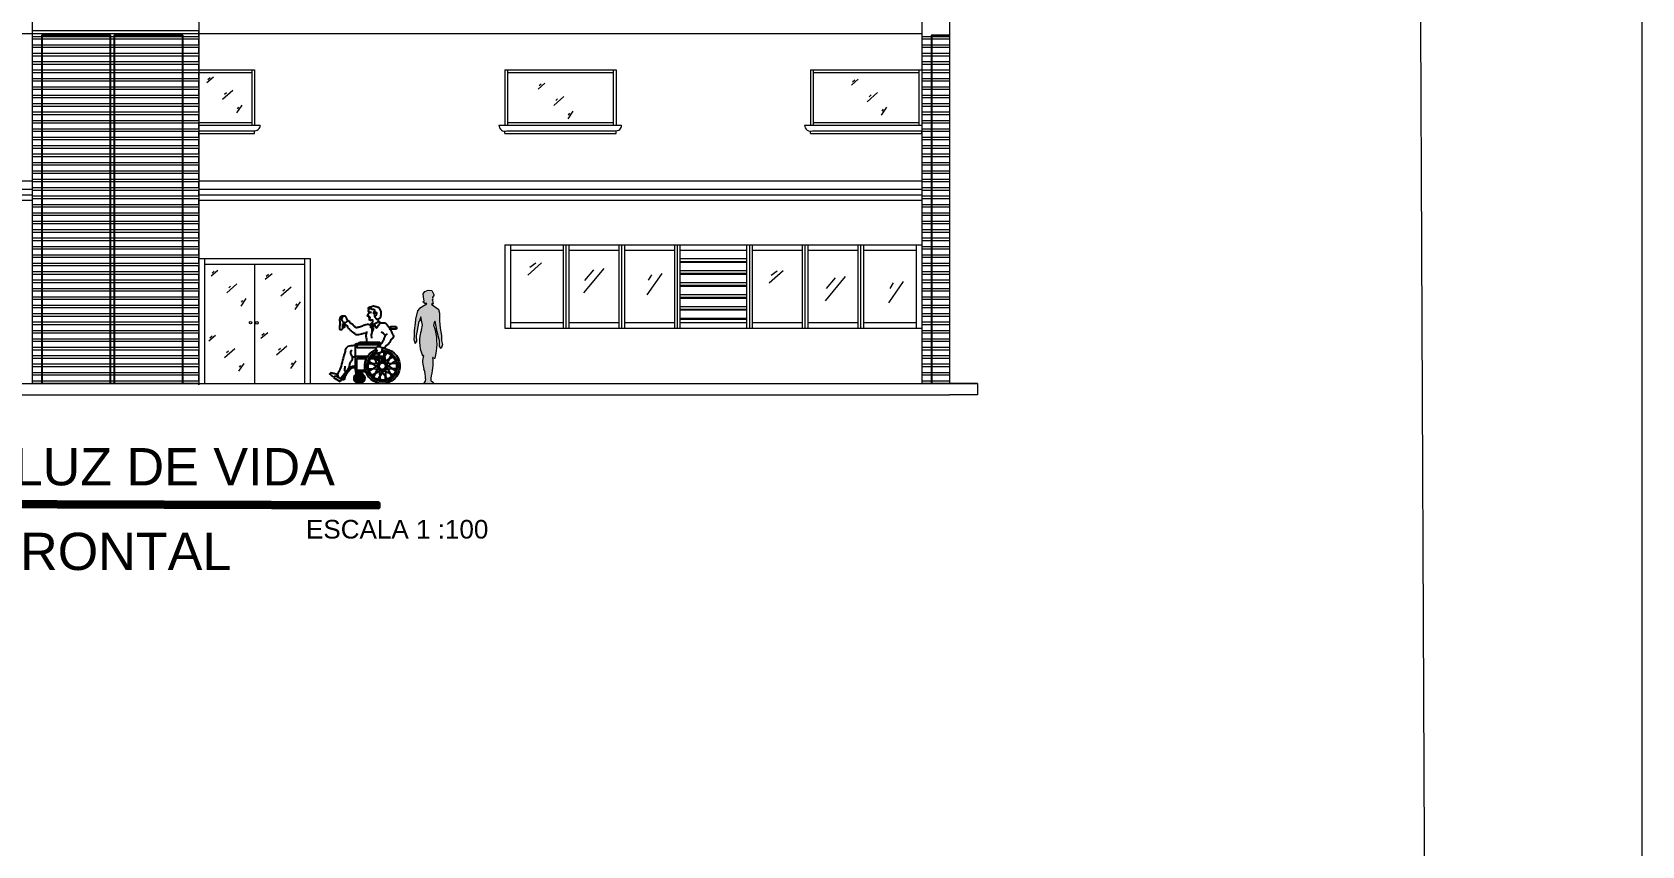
# Model space of a CAD drawing. Header units: millimetres. Extents: x -10 to 320, y -26 to 94.
# Drawn here: x 15.44 to 44.39, y 15.65 to 30.29 of the extents above; entities that cross this region are included whole.
import ezdxf

# ---------------------------------------------------------------- set-up
doc = ezdxf.new("R2010")
doc.units = ezdxf.units.MM
doc.header["$LTSCALE"] = 0.05
for name, color, linetype in [('0 corte', 7, 'Continuous'), ('PDF_Text', 7, 'Continuous'), ('PDF_TEXTO', 7, 'Continuous')]:
    doc.layers.add(name, color=color, linetype=linetype)
doc.layers.add('COND CORTES', color=7, linetype='Continuous', lineweight=5)
doc.layers.add('COND. MONOS', color=7, linetype='Continuous', lineweight=0)
doc.styles.add('PDF ArialMT', font='arial.ttf')

# ---------------------------------------------------------------- blocks, each defined once
blk = doc.blocks.new('ADWADSD')
for p, q in [((2791.089, 717.633), (2791.056, 717.622)), ((2791.064, 717.624), (2791.088, 717.615)), ((2791.072, 717.53), (2791.068, 717.532)), ((2791.081, 717.53), (2791.072, 717.53)), ((2791.09, 717.531), (2791.081, 717.53)), ((2791.091, 717.52), (2791.087, 717.519)), ((2791.097, 717.53), (2791.09, 717.531)), ((2791.095, 717.521), (2791.091, 717.52)), ((2790.891, 716.713), (2790.671, 716.826)), ((2790.808, 716.633), (2790.704, 716.858)), ((2790.914, 716.691), (2790.78, 716.9)), ((2790.802, 716.664), (2790.825, 716.911)), ((2790.813, 716.694), (2790.947, 716.883)), ((2790.839, 716.987), (2790.839, 716.973)), ((2790.839, 716.912), (2790.839, 716.719)), ((2791.047, 716.835), (2790.84, 716.835)), ((2790.863, 716.835), (2790.863, 716.823)), ((2790.882, 717.065), (2790.899, 717.065)), ((2790.898, 717.041), (2791.3, 717.041)), ((2790.899, 717.078), (2790.911, 717.09)), ((2790.899, 717.053), (2790.899, 717.078)), ((2791.288, 717.053), (2790.899, 717.053)), ((2791.276, 717.09), (2790.911, 717.09)), ((2790.923, 716.662), (2790.912, 716.899)), ((2790.917, 716.631), (2791.03, 716.851)), ((2790.973, 716.986), (2791.324, 716.986)), ((2791.348, 716.835), (2791.125, 716.835)), ((2791.288, 717.078), (2791.276, 717.09)), ((2791.288, 717.053), (2791.288, 717.078)), ((2791.324, 717.065), (2791.288, 717.065)), ((2791.324, 716.986), (2791.324, 717.017)), ((2791.324, 716.823), (2791.324, 716.835)), ((2791.348, 716.653), (2791.348, 717.041)), ((2790.857, 716.598), (2790.611, 716.621)), ((2790.86, 716.719), (2790.613, 716.708)), ((2790.83, 716.71), (2790.622, 716.576)), ((2790.828, 716.609), (2790.626, 716.752)), ((2790.888, 716.604), (2790.663, 716.5)), ((2790.809, 716.687), (2790.695, 716.467)), ((2790.912, 716.624), (2790.769, 716.421)), ((2790.802, 716.656), (2790.814, 716.409)), ((2790.812, 716.626), (2790.945, 716.417)), ((2790.835, 716.605), (2791.055, 716.491)), ((2790.837, 716.714), (2791.062, 716.817)), ((2791.058, 716.823), (2790.863, 716.823)), ((2790.863, 716.798), (2790.863, 716.719)), ((2791.076, 716.798), (2790.866, 716.798)), ((2790.866, 716.598), (2791.113, 716.61)), ((2790.868, 716.719), (2791.115, 716.696)), ((2790.896, 716.608), (2791.104, 716.741)), ((2790.898, 716.708), (2791.1, 716.565)), ((2790.923, 716.653), (2790.901, 716.407)), ((2790.918, 716.684), (2791.022, 716.459)), ((2791.324, 716.823), (2791.133, 716.823)), ((2791.324, 716.798), (2791.146, 716.798)), ((2791.347, 716.562), (2791.163, 716.562)), ((2791.324, 716.586), (2791.17, 716.586)), ((2791.324, 716.653), (2791.324, 716.798)), ((2791.324, 716.653), (2791.375, 716.653)), ((2791.324, 716.586), (2791.324, 716.653)), ((2791.324, 716.61), (2791.348, 716.61)), ((2791.324, 716.598), (2791.348, 716.598)), ((2791.324, 716.586), (2791.324, 716.598)), ((2791.348, 716.628), (2791.375, 716.628)), ((2791.348, 716.588), (2791.348, 716.628)), ((2791.45, 716.593), (2791.623, 716.383)), ((2791.469, 716.608), (2791.615, 716.43)), ((2791.268, 716.451), (2791.215, 716.435)), ((2791.272, 716.428), (2791.215, 716.444)), ((2791.27, 716.454), (2791.221, 716.466)), ((2791.279, 716.428), (2791.221, 716.413)), ((2791.267, 716.432), (2791.225, 716.474)), ((2791.267, 716.449), (2791.226, 716.406)), ((2791.274, 716.459), (2791.241, 716.49)), ((2791.284, 716.432), (2791.242, 716.39)), ((2791.264, 716.437), (2791.248, 716.494)), ((2791.264, 716.443), (2791.25, 716.385)), ((2791.264, 716.443), (2791.279, 716.501)), ((2791.264, 716.437), (2791.28, 716.38)), ((2791.267, 716.449), (2791.293, 716.488)), ((2791.267, 716.431), (2791.31, 716.39)), ((2791.28, 716.469), (2791.271, 716.501)), ((2791.287, 716.436), (2791.272, 716.38)), ((2791.273, 716.428), (2791.33, 716.414)), ((2791.279, 716.429), (2791.336, 716.445)), ((2791.284, 716.432), (2791.317, 716.482)), ((2791.284, 716.432), (2791.326, 716.475)), ((2791.289, 716.438), (2791.303, 716.386)), ((2791.291, 716.442), (2791.326, 716.407)), ((2791.295, 716.448), (2791.336, 716.436)), ((2791.303, 716.46), (2791.33, 716.467)), ((2791.615, 716.43), (2791.698, 716.478)), ((2791.742, 716.453), (2791.623, 716.383)), ((2791.698, 716.478), (2791.724, 716.473)), ((2791.724, 716.473), (2791.742, 716.453))]:
    blk.add_line(p, q)
at = {"color": 5}
for points in [[(2791.597, 717.549), (2791.58, 717.546), (2791.583, 717.533), (2791.577, 717.525), (2791.586, 717.52)], [(2791.025, 717.344), (2791.027, 717.316), (2791.046, 717.285)], [(2791.046, 717.285), (2791.064, 717.223), (2791.058, 717.163)], [(2791.693, 716.521), (2791.675, 716.511)]]:
    blk.add_lwpolyline(points, dxfattribs=at)
for points in [[(2791.598, 717.528), (2791.602, 717.535), (2791.605, 717.543)], [(2790.614, 717.36), (2790.61, 717.36), (2790.61, 717.33), (2790.614, 717.33)], [(2790.742, 717.353), (2790.742, 717.36), (2790.714, 717.36)], [(2790.714, 717.33), (2790.728, 717.33)], [(2791.147, 717.146), (2791.145, 717.094)]]:
    blk.add_lwpolyline(points)
blk.add_lwpolyline([(2790.614, 717.363), (2790.714, 717.363), (2790.714, 717.327), (2790.614, 717.327)], close=True, dxfattribs=at)
blk.add_circle((2790.863, 716.659), 0.0607)
for centre, radius, start, end in [((2790.863, 716.659), 0.316, 91.1029, 64.8181), ((2790.863, 716.659), 0.279, 89.3233, 67.956), ((2790.863, 716.659), 0.255, 86.822, 65.9373), ((2791.324, 717.041), 0.0243, 0, 90), ((2791.276, 716.44), 0.0971, 67.2304, 52.2532), ((2791.276, 716.44), 0.0728, 67.2849, 47.927), ((2791.276, 716.44), 0.0607, 68.4096, 45.5994), ((2791.276, 716.44), 0.0121, 134.9615, 338.7822)]:
    blk.add_arc(centre, radius, start, end)
at = {"extrusion": (0, 0, -1)}
for centre, radius, start, end in [((-2791.3, 717.017), 0.0243, 90, 180), ((-2791.13, 716.594), 0.194, 189.6349, 213.1268), ((-2791.154, 716.588), 0.194, 180, 213.1315), ((-2791.13, 716.594), 0.194, 180, 182.4287), ((-2791.375, 716.531), 0.121, 90, 140.6288), ((-2791.375, 716.531), 0.0971, 90, 140.6288)]:
    blk.add_arc(centre, radius, start, end, dxfattribs=at)
for points, knots in [([(2791.107, 717.673), (2791.108, 717.673), (2791.11, 717.682), (2791.112, 717.705), (2791.101, 717.717), (2791.074, 717.727), (2791.043, 717.741), (2791.001, 717.74), (2790.987, 717.733), (2790.956, 717.727), (2790.928, 717.717), (2790.917, 717.703), (2790.91, 717.676), (2790.893, 717.653), (2790.89, 717.632), (2790.886, 717.595), (2790.893, 717.558), (2790.9, 717.538), (2790.9, 717.525), (2790.931, 717.505), (2790.945, 717.498), (2790.942, 717.478), (2790.931, 717.447), (2790.966, 717.437), (2790.983, 717.421), (2791.007, 717.414), (2791.021, 717.397), (2791.025, 717.377), (2791.025, 717.353)], [0.535493, 0.535493, 0.535493, 0.535493, 0.537037, 0.5555556, 0.5740741, 0.5925926, 0.6111111, 0.6296296, 0.6481481, 0.6666667, 0.6851852, 0.7037037, 0.7222222, 0.7407407, 0.7592593, 0.7777778, 0.7962963, 0.8148148, 0.8333333, 0.8518519, 0.8703704, 0.8888889, 0.9074074, 0.9259259, 0.9444444, 0.962963, 0.9814815, 1, 1, 1, 1]), ([(2791.096, 717.693), (2791.056, 717.702), (2791.061, 717.682), (2791.033, 717.685), (2791.015, 717.681), (2791.004, 717.674), (2791, 717.647), (2791.011, 717.639), (2791.028, 717.595), (2791.013, 717.608), (2791.002, 717.602), (2791, 717.631), (2790.962, 717.625), (2790.973, 717.594), (2790.98, 717.564), (2790.994, 717.556), (2791.008, 717.577), (2791.001, 717.535), (2790.983, 717.525), (2790.98, 717.515), (2790.971, 717.506), (2790.966, 717.502), (2790.941, 717.5)], [0.0010582, 0.0010582, 0.0010582, 0.0010582, 0.0344828, 0.0689655, 0.1034483, 0.137931, 0.1724138, 0.2068966, 0.2413793, 0.2758621, 0.3103448, 0.3448276, 0.3793103, 0.4137931, 0.4482759, 0.4827586, 0.5172414, 0.5517241, 0.5862069, 0.6206897, 0.6551724, 0.678096, 0.678096, 0.678096, 0.678096]), ([(2791.047, 717.293), (2791.047, 717.323), (2791.04, 717.354), (2791.026, 717.364), (2791.026, 717.377), (2791.036, 717.394), (2791.043, 717.414), (2791.043, 717.434), (2791.033, 717.454), (2791.033, 717.485), (2791.036, 717.488), (2791.066, 717.482), (2791.089, 717.48), (2791.099, 717.493), (2791.095, 717.508), (2791.095, 717.518), (2791.102, 717.534), (2791.095, 717.558), (2791.105, 717.553), (2791.123, 717.559), (2791.133, 717.557), (2791.119, 717.589), (2791.106, 717.609), (2791.103, 717.619), (2791.099, 717.631), (2791.114, 717.64), (2791.106, 717.666), (2791.103, 717.681), (2791.098, 717.69), (2791.096, 717.693)], [0, 0, 0, 0, 0.0185185, 0.037037, 0.0555556, 0.0740741, 0.0925926, 0.1111111, 0.1296296, 0.1481481, 0.1666667, 0.1851852, 0.2037037, 0.2222222, 0.2407407, 0.2592593, 0.2777778, 0.2962963, 0.3148148, 0.3333333, 0.3518519, 0.3703704, 0.3888889, 0.4074074, 0.4259259, 0.4444444, 0.462963, 0.4814815, 0.492921, 0.492921, 0.492921, 0.492921]), ([(2791.442, 717.429), (2791.441, 717.429), (2791.434, 717.432), (2791.414, 717.428), (2791.4, 717.411), (2791.383, 717.391), (2791.362, 717.374), (2791.338, 717.35), (2791.307, 717.357), (2791.289, 717.364), (2791.261, 717.367), (2791.21, 717.387), (2791.179, 717.397), (2791.139, 717.419), (2791.085, 717.404), (2791.067, 717.404)], [0.49174, 0.49174, 0.49174, 0.49174, 0.4979789, 0.539814, 0.5816491, 0.6234842, 0.6653192, 0.7071543, 0.7489894, 0.7908245, 0.8326596, 0.8744947, 0.9163298, 0.9581649, 1, 1, 1, 1]), ([(2791.486, 717.474), (2791.498, 717.506), (2791.508, 717.53), (2791.514, 717.548), (2791.536, 717.557), (2791.573, 717.56), (2791.594, 717.553), (2791.606, 717.546), (2791.618, 717.544)], [0, 0, 0, 0, 0.0666667, 0.1333333, 0.2, 0.2666667, 0.3333333, 0.3645447, 0.3645447, 0.3645447, 0.3645447]), ([(2791.607, 717.544), (2791.612, 717.544), (2791.623, 717.543), (2791.626, 717.526), (2791.62, 717.508), (2791.595, 717.496), (2791.585, 717.478), (2791.582, 717.46), (2791.567, 717.451), (2791.545, 717.444), (2791.532, 717.439), (2791.529, 717.438)], [0.4129055, 0.4129055, 0.4129055, 0.4129055, 0.4666667, 0.5333333, 0.6, 0.6666667, 0.7333333, 0.8, 0.8666667, 0.9333333, 0.956307, 0.956307, 0.956307, 0.956307]), ([(2791.598, 717.528), (2791.597, 717.527), (2791.592, 717.525), (2791.586, 717.521), (2791.581, 717.516), (2791.577, 717.513)], [0.2411968, 0.2411968, 0.2411968, 0.2411968, 0.3333333, 0.6666667, 1, 1, 1, 1]), ([(2791.147, 717.28), (2791.151, 717.249), (2791.161, 717.219), (2791.161, 717.199), (2791.152, 717.163), (2791.147, 717.146)], [0, 0, 0, 0, 0.25, 0.5, 0.7497694, 0.7497694, 0.7497694, 0.7497694]), ([(2791.151, 717.252), (2791.217, 717.242), (2791.317, 717.209), (2791.352, 717.235), (2791.401, 717.272), (2791.43, 717.299), (2791.442, 717.307), (2791.469, 717.333), (2791.48, 717.344), (2791.486, 717.362), (2791.487, 717.372), (2791.485, 717.376)], [0, 0, 0, 0, 0.0377928, 0.0796279, 0.121463, 0.1632981, 0.2051332, 0.2469683, 0.2888034, 0.3306385, 0.3608467, 0.3608467, 0.3608467, 0.3608467]), ([(2790.879, 717.07), (2790.901, 717.04), (2790.908, 717.02), (2790.905, 717.01), (2790.87, 716.993), (2790.846, 716.986), (2790.828, 716.986), (2790.804, 717.006), (2790.794, 717.021), (2790.795, 717.028), (2790.795, 717.029)], [0, 0, 0, 0, 0.1, 0.2, 0.3, 0.4, 0.5, 0.6, 0.7, 0.7160392, 0.7160392, 0.7160392, 0.7160392]), ([(2791.348, 717.031), (2791.351, 717.03), (2791.388, 717.027), (2791.429, 717.02), (2791.489, 717.01), (2791.504, 716.99), (2791.53, 716.963), (2791.533, 716.94), (2791.535, 716.907), (2791.551, 716.865), (2791.587, 716.729), (2791.623, 716.586), (2791.672, 716.516), (2791.667, 716.506), (2791.665, 716.478), (2791.639, 716.446)], [0, 0, 0, 0, 0.005243, 0.088139, 0.171035, 0.253932, 0.336828, 0.419725, 0.502621, 0.585518, 0.668414, 0.751311, 0.834207, 0.917104, 1, 1, 1, 1])]:
    blk.add_open_spline(points, degree=3, knots=knots)
for points in [[(2790.795, 717.029), (2790.773, 717.041), (2790.749, 717.061), (2790.728, 717.091), (2790.707, 717.122), (2790.697, 717.142), (2790.676, 717.162), (2790.664, 717.172), (2790.656, 717.191), (2790.66, 717.212), (2790.673, 717.233), (2790.686, 717.256), (2790.7, 717.293), (2790.714, 717.31), (2790.718, 717.313), (2790.742, 717.354), (2790.78, 717.411), (2790.808, 717.424), (2790.835, 717.434), (2790.884, 717.431), (2790.877, 717.434), (2790.919, 717.428)], [(2790.931, 717.466), (2790.915, 717.458), (2790.905, 717.444), (2790.905, 717.441), (2790.905, 717.431), (2790.919, 717.414), (2790.932, 717.391), (2790.953, 717.37), (2790.96, 717.35), (2790.967, 717.337), (2790.977, 717.35), (2790.977, 717.367), (2790.988, 717.387), (2791.002, 717.404), (2791.005, 717.411)], [(2791.043, 717.441), (2791.061, 717.428), (2791.074, 717.407), (2791.074, 717.391), (2791.08, 717.336), (2791.064, 717.384), (2791.054, 717.391), (2791.04, 717.401)], [(2791.084, 717.631), (2791.086, 717.627), (2791.086, 717.625), (2791.085, 717.62), (2791.082, 717.618)], [(2791.485, 717.376), (2791.514, 717.391), (2791.535, 717.401), (2791.535, 717.418), (2791.535, 717.434), (2791.521, 717.444), (2791.511, 717.455), (2791.497, 717.468), (2791.476, 717.481), (2791.459, 717.471), (2791.449, 717.451), (2791.437, 717.43)], [(2791.572, 717.356), (2791.55, 717.357), (2791.534, 717.36), (2791.538, 717.387), (2791.544, 717.417), (2791.547, 717.438)], [(2791.625, 717.517), (2791.637, 717.487), (2791.628, 717.463), (2791.628, 717.411), (2791.631, 717.375), (2791.637, 717.342), (2791.631, 717.314), (2791.616, 717.314), (2791.581, 717.323), (2791.569, 717.342), (2791.575, 717.381), (2791.575, 717.414), (2791.575, 717.423)], [(2790.869, 717.073), (2790.856, 717.098), (2790.842, 717.122), (2790.832, 717.142), (2790.822, 717.169), (2790.815, 717.189), (2790.808, 717.212), (2790.78, 717.236), (2790.77, 717.243)], [(2790.807, 717.214), (2790.828, 717.234), (2790.838, 717.241), (2790.842, 717.251), (2790.845, 717.247), (2790.866, 717.261), (2790.883, 717.268)], [(2790.903, 717.013), (2790.913, 717.007), (2790.926, 717.004), (2790.937, 717.004), (2790.954, 717.004), (2790.965, 716.999), (2790.973, 716.986), (2790.979, 716.974), (2790.986, 716.959), (2790.995, 716.949), (2790.998, 716.945), (2790.996, 716.939), (2790.987, 716.939), (2790.973, 716.939), (2790.965, 716.942), (2790.957, 716.947), (2790.963, 716.939), (2790.967, 716.925), (2790.968, 716.913), (2790.968, 716.897), (2790.966, 716.89), (2790.965, 716.885), (2790.959, 716.882), (2790.943, 716.883), (2790.937, 716.889), (2790.932, 716.896), (2790.931, 716.901), (2790.923, 716.899), (2790.911, 716.899), (2790.905, 716.904), (2790.905, 716.907), (2790.899, 716.902), (2790.891, 716.905), (2790.889, 716.908), (2790.879, 716.91), (2790.876, 716.915), (2790.872, 716.922), (2790.869, 716.927), (2790.865, 716.942), (2790.862, 716.962), (2790.857, 716.975), (2790.85, 716.984), (2790.847, 716.987)], [(2791.401, 716.827), (2791.388, 716.817), (2791.37, 716.825), (2791.367, 716.835), (2791.349, 716.825)], [(2791.5, 716.577), (2791.477, 716.604), (2791.457, 716.643), (2791.45, 716.684), (2791.442, 716.712), (2791.429, 716.732), (2791.411, 716.759), (2791.401, 716.772), (2791.398, 716.802), (2791.398, 716.83), (2791.419, 716.86), (2791.432, 716.882), (2791.434, 716.917), (2791.421, 716.933), (2791.414, 716.953)], [(2791.519, 716.548), (2791.54, 716.576), (2791.535, 716.596), (2791.535, 716.629), (2791.527, 716.634), (2791.533, 716.651), (2791.533, 716.656)], [(2791.74, 716.466), (2791.806, 716.508), (2791.806, 716.521), (2791.799, 716.533), (2791.786, 716.543), (2791.767, 716.538), (2791.744, 716.528), (2791.705, 716.523), (2791.693, 716.521)], [(2791.543, 716.478), (2791.525, 716.491), (2791.509, 716.496), (2791.504, 716.506), (2791.507, 716.523)], [(2791.59, 716.415), (2791.569, 716.415), (2791.543, 716.423), (2791.533, 716.436), (2791.533, 716.458), (2791.527, 716.498)]]:
    blk.add_open_spline(points, degree=3)
blk = doc.blocks.new('A$C385563EA')
at = {"layer": 'COND. MONOS', "true_color": 0x000000}
blk.add_hatch(color=18, dxfattribs=at).paths.add_polyline_path([(0.103, 1.123), (0.108, 1.125), (0.145, 0.931), (0.187, 0.772), (0.184, 0.667), (0.215, 0.631), (0.24, 0.707), (0.224, 0.779), (0.224, 0.865), (0.199, 0.999), (0.185, 1.131), (0.194, 1.126), (0.19, 1.262), (0.173, 1.331), (0.052, 1.415), (0.048, 1.437), (0.057, 1.434), (0.07, 1.431), (0.06, 1.502), (0.072, 1.53), (0.065, 1.55), (0.065, 1.554), (0.069, 1.559), (0.074, 1.565), (0.074, 1.576), (0.084, 1.575), (0.081, 1.607), (0.045, 1.678), (-0.019, 1.682), (-0.077, 1.657), (-0.106, 1.615), (-0.104, 1.56), (-0.088, 1.487), (-0.113, 1.471), (-0.083, 1.457), (-0.086, 1.444), (-0.041, 1.445), (-0.047, 1.428), (-0.053, 1.424), (-0.066, 1.418), (-0.174, 1.352), (-0.209, 1.311), (-0.249, 1.162), (-0.255, 1.083), (-0.272, 0.954), (-0.268, 0.868), (-0.279, 0.796), (-0.251, 0.721), (-0.222, 0.759), (-0.23, 0.863), (-0.197, 1.024), (-0.183, 1.127), (-0.169, 1.127, -0.119707), (-0.15, 1.202), (-0.121, 1.053), (-0.139, 0.971, 0.182747), (-0.125, 0.516, 0.56228), (-0.122, 0.507, -0.015213), (-0.104, 0.509, 0.150829), (-0.095, 0.261, -0.091534), (-0.066, 0.088), (-0.075, 0.043), (-0.096, 0.011), (-0.029, 0.001), (-0.025, 0.001), (0.025, -0.001), (0.063, 0.002), (0.078, 0.023), (0.038, 0.054), (0.033, 0.097, 0.088275), (0.067, 0.47, -0.005956), (0.073, 0.466, 0.296211), (0.107, 0.457, 0.122338), (0.112, 0.96), (0.082, 1.046)])
for p, q in [((-0.113, 1.471), (-0.088, 1.487)), ((-0.083, 1.457), (-0.113, 1.471)), ((-0.106, 1.615), (-0.077, 1.657)), ((-0.104, 1.56), (-0.106, 1.615)), ((-0.088, 1.487), (-0.104, 1.56)), ((-0.086, 1.444), (-0.083, 1.457)), ((-0.077, 1.657), (-0.019, 1.682)), ((-0.019, 1.682), (0.045, 1.678)), ((0.045, 1.678), (0.081, 1.607)), ((0.06, 1.502), (0.07, 1.431)), ((0.084, 1.575), (0.074, 1.576)), ((0.081, 1.607), (0.084, 1.575)), ((-0.249, 1.162), (-0.255, 1.083)), ((-0.209, 1.311), (-0.249, 1.162)), ((-0.174, 1.352), (-0.209, 1.311)), ((-0.066, 1.418), (-0.174, 1.352)), ((-0.121, 1.053), (-0.15, 1.202)), ((-0.041, 1.445), (-0.086, 1.444)), ((-0.066, 1.418), (-0.053, 1.424)), ((-0.053, 1.424), (-0.047, 1.428)), ((-0.047, 1.428), (-0.041, 1.445)), ((0.052, 1.415), (0.048, 1.437)), ((0.057, 1.434), (0.048, 1.437)), ((0.173, 1.331), (0.052, 1.415)), ((0.07, 1.431), (0.057, 1.434)), ((0.19, 1.262), (0.173, 1.331)), ((0.194, 1.126), (0.19, 1.262)), ((-0.254, 1.089), (-0.272, 0.954)), ((-0.272, 0.954), (-0.268, 0.868)), ((-0.23, 0.863), (-0.197, 1.024)), ((-0.197, 1.024), (-0.183, 1.127)), ((-0.169, 1.127), (-0.183, 1.127)), ((-0.139, 0.971), (-0.121, 1.053)), ((0.082, 1.046), (0.103, 1.123)), ((0.112, 0.96), (0.082, 1.046)), ((0.103, 1.123), (0.108, 1.125)), ((0.145, 0.931), (0.108, 1.125)), ((0.187, 0.772), (0.145, 0.931)), ((0.185, 1.131), (0.194, 1.126)), ((0.185, 1.131), (0.199, 0.999)), ((0.199, 0.999), (0.224, 0.865)), ((-0.268, 0.868), (-0.279, 0.796)), ((-0.279, 0.796), (-0.251, 0.721)), ((-0.251, 0.721), (-0.222, 0.759)), ((-0.222, 0.759), (-0.23, 0.863)), ((0.184, 0.667), (0.187, 0.772)), ((0.215, 0.631), (0.184, 0.667)), ((0.24, 0.707), (0.215, 0.631)), ((0.224, 0.865), (0.224, 0.779)), ((0.224, 0.779), (0.24, 0.707)), ((-0.075, 0.043), (-0.096, 0.011)), ((-0.096, 0.011), (-0.029, 0.001)), ((-0.066, 0.088), (-0.075, 0.043)), ((-0.029, 0.001), (-0.025, 0.001)), ((0.025, -0.001), (-0.025, 0.001)), ((0.063, 0.002), (0.025, -0.001)), ((0.038, 0.054), (0.033, 0.097)), ((0.038, 0.054), (0.078, 0.023)), ((0.078, 0.023), (0.063, 0.002))]:
    blk.add_line(p, q)
blk.add_lwpolyline([(0.06, 1.502), (0.072, 1.53), (0.065, 1.55), (0.065, 1.554), (0.069, 1.559), (0.074, 1.565), (0.074, 1.575)])
for centre, radius, start, end in [((-0.005, 1.125), 0.164, 151.9687, 179.2735), ((0.469, 0.763), 0.643, 161.1257, 202.551), ((-0.902, 0.719), 1.043, 345.4872, 13.3864), ((-0.121, 0.512), 0.00527, 136.5786, 253.9713), ((-0.085, 0.203), 0.307, 93.5975, 97.0838), ((0.303, 0.4), 0.421, 164.9997, 199.3086), ((-0.998, 0.378), 1.068, 344.7471, 4.9259), ((-0.085, 0.203), 0.307, 59.0386, 60.4037), ((0.097, 0.488), 0.0324, 223.275, 289.2745), ((-0.549, 0.098), 0.483, 358.7627, 19.6826)]:
    blk.add_arc(centre, radius, start, end)

msp = doc.modelspace()

# ---------------------------------------------------------------- linework, layer by layer
at = {"lineweight": 13, "ltscale": 0.13}
for p, q in [((18.436, 40.417), (18.436, 23.967)), ((18.436, 40.396), (18.436, 23.946)), ((31.936, 40.417), (31.936, 23.967)), ((15.436, 39.617), (15.436, 23.967)), ((15.436, 39.596), (15.436, 29.568)), ((31.436, 39.617), (31.436, 23.967)), ((31.436, 39.596), (31.436, 29.568)), ((6.517, 30.267), (18.436, 30.267)), ((18.436, 30.267), (31.436, 30.267)), ((15.436, 29.568), (15.436, 23.967)), ((18.436, 29.617), (19.436, 29.617)), ((18.436, 29.567), (19.386, 29.567)), ((19.386, 29.617), (19.386, 28.617)), ((19.436, 29.617), (19.436, 28.617)), ((23.937, 29.617), (25.937, 29.617)), ((23.937, 29.617), (23.937, 28.617)), ((23.987, 29.617), (23.987, 28.617)), ((23.987, 29.567), (25.887, 29.567)), ((25.887, 29.617), (25.887, 28.617)), ((25.937, 29.617), (25.937, 28.617)), ((29.436, 29.617), (31.436, 29.617)), ((29.436, 29.617), (29.436, 28.617)), ((29.486, 29.617), (29.486, 28.617)), ((29.486, 29.567), (31.386, 29.567)), ((31.386, 29.617), (31.386, 28.617)), ((31.436, 29.617), (31.436, 28.617)), ((31.436, 29.568), (31.436, 23.967)), ((18.7, 29.484), (18.578, 29.379)), ((18.636, 29.469), (18.596, 29.434)), ((19.044, 29.244), (18.86, 29.081)), ((24.657, 29.374), (24.535, 29.269)), ((24.593, 29.359), (24.554, 29.324)), ((30.295, 29.444), (30.173, 29.339)), ((30.231, 29.428), (30.191, 29.394)), ((18.929, 29.202), (18.897, 29.17)), ((19.206, 28.981), (19.112, 28.84)), ((25.001, 29.134), (24.818, 28.971)), ((24.886, 29.092), (24.854, 29.06)), ((30.639, 29.204), (30.455, 29.04)), ((30.524, 29.162), (30.492, 29.13)), ((18.436, 28.667), (19.386, 28.667)), ((19.146, 28.944), (19.121, 28.911)), ((23.987, 28.667), (25.887, 28.667)), ((25.163, 28.871), (25.069, 28.73)), ((25.103, 28.834), (25.079, 28.801)), ((29.486, 28.667), (31.386, 28.667)), ((30.801, 28.94), (30.707, 28.799)), ((30.741, 28.904), (30.716, 28.871)), ((18.436, 28.617), (19.537, 28.617)), ((18.436, 28.517), (19.436, 28.517)), ((18.436, 28.467), (19.436, 28.467)), ((19.436, 28.467), (19.436, 28.517)), ((23.831, 28.617), (26.037, 28.617)), ((23.937, 28.467), (23.937, 28.511)), ((23.937, 28.467), (25.937, 28.467)), ((23.972, 28.517), (25.937, 28.517)), ((25.937, 28.467), (25.937, 28.517)), ((29.33, 28.617), (31.436, 28.617)), ((29.436, 28.467), (29.436, 28.511)), ((29.436, 28.467), (31.436, 28.467)), ((29.471, 28.517), (31.436, 28.517)), ((31.436, 28.467), (31.436, 28.517)), ((12.436, 27.617), (15.436, 27.617)), ((18.436, 27.617), (31.436, 27.617)), ((12.436, 27.467), (15.436, 27.467)), ((12.436, 27.367), (15.436, 27.367)), ((12.436, 27.267), (15.436, 27.267)), ((18.436, 27.467), (31.436, 27.467)), ((18.436, 27.367), (31.436, 27.367)), ((18.436, 27.267), (31.436, 27.267)), ((23.937, 26.467), (31.436, 26.467)), ((23.937, 26.467), (23.937, 24.967)), ((24.037, 26.467), (24.037, 24.967)), ((24.037, 26.367), (24.987, 26.367)), ((24.987, 26.467), (24.987, 24.967)), ((25.037, 26.467), (25.037, 24.967)), ((25.087, 26.467), (25.087, 24.967)), ((25.087, 26.367), (25.987, 26.367)), ((25.987, 26.467), (25.987, 24.967)), ((26.037, 26.467), (26.037, 24.967)), ((26.087, 26.467), (26.087, 24.967)), ((26.087, 26.367), (26.987, 26.367)), ((26.987, 26.467), (26.987, 24.967)), ((27.037, 26.467), (27.037, 24.967)), ((27.087, 26.467), (27.087, 24.967)), ((27.087, 26.367), (28.286, 26.367)), ((28.286, 26.467), (28.286, 24.967)), ((28.336, 26.467), (28.336, 24.967)), ((28.386, 26.467), (28.386, 24.967)), ((28.386, 26.367), (29.286, 26.367)), ((29.286, 26.467), (29.286, 24.967)), ((29.336, 26.467), (29.336, 24.967)), ((29.386, 26.467), (29.386, 24.967)), ((29.386, 26.367), (30.286, 26.367)), ((30.286, 26.467), (30.286, 24.967)), ((30.336, 26.467), (30.336, 24.967)), ((30.386, 26.467), (30.386, 24.967)), ((30.386, 26.367), (31.336, 26.367)), ((31.336, 26.467), (31.336, 24.967)), ((18.436, 26.217), (20.436, 26.217)), ((18.536, 26.217), (18.536, 23.967)), ((18.536, 26.117), (20.336, 26.117)), ((19.436, 26.117), (19.436, 23.967)), ((20.336, 26.217), (20.336, 23.967)), ((20.436, 26.217), (20.436, 23.967)), ((24.598, 26.141), (24.349, 25.921)), ((24.493, 26.137), (24.386, 26.055)), ((27.087, 26.217), (28.286, 26.217)), ((27.087, 26.167), (28.286, 26.167)), ((27.087, 26.152), (28.286, 26.152)), ((18.774, 26.003), (18.653, 25.898)), ((18.711, 25.988), (18.671, 25.953)), ((19.75, 25.943), (19.628, 25.838)), ((19.686, 25.928), (19.646, 25.893)), ((25.715, 26.037), (25.352, 25.602)), ((25.534, 26.014), (25.371, 25.825)), ((26.761, 25.951), (26.494, 25.563)), ((26.576, 25.922), (26.517, 25.826)), ((27.087, 26.002), (28.286, 26.002)), ((27.087, 26.002), (28.286, 26.002)), ((27.087, 25.952), (28.286, 25.952)), ((27.087, 25.937), (28.286, 25.937)), ((27.087, 25.787), (28.286, 25.787)), ((27.087, 25.787), (28.286, 25.787)), ((28.942, 25.997), (28.693, 25.776)), ((28.837, 25.992), (28.73, 25.911)), ((30.059, 25.892), (29.696, 25.457)), ((29.878, 25.87), (29.715, 25.681)), ((31.104, 25.807), (30.838, 25.418)), ((30.919, 25.778), (30.861, 25.681)), ((19.119, 25.764), (18.935, 25.6)), ((19.003, 25.721), (18.972, 25.689)), ((19.281, 25.5), (19.187, 25.359)), ((20.094, 25.703), (19.91, 25.54)), ((19.979, 25.661), (19.947, 25.629)), ((27.087, 25.737), (28.286, 25.737)), ((27.087, 25.722), (28.286, 25.722)), ((27.087, 25.572), (28.286, 25.572)), ((27.087, 25.572), (28.286, 25.572)), ((27.087, 25.522), (28.286, 25.522)), ((27.087, 25.507), (28.286, 25.507)), ((19.22, 25.463), (19.196, 25.43)), ((20.256, 25.44), (20.162, 25.299)), ((20.196, 25.403), (20.171, 25.37)), ((27.087, 25.357), (28.286, 25.357)), ((27.087, 25.357), (28.286, 25.357)), ((27.087, 25.307), (28.286, 25.307)), ((27.087, 25.292), (28.286, 25.292)), ((23.937, 24.967), (31.436, 24.967)), ((24.037, 25.067), (24.987, 25.067)), ((25.087, 25.067), (25.987, 25.067)), ((26.087, 25.067), (26.987, 25.067)), ((27.087, 25.142), (28.286, 25.142)), ((27.087, 25.142), (28.286, 25.142)), ((27.087, 25.127), (28.286, 25.127)), ((27.087, 25.067), (28.286, 25.067)), ((28.386, 25.067), (29.286, 25.067)), ((29.386, 25.067), (30.286, 25.067)), ((30.386, 25.067), (31.336, 25.067)), ((18.736, 24.835), (18.614, 24.731)), ((18.672, 24.82), (18.633, 24.785)), ((19.672, 24.883), (19.551, 24.778)), ((19.609, 24.868), (19.569, 24.833)), ((20.017, 24.643), (19.833, 24.479)), ((19.08, 24.596), (18.896, 24.432)), ((18.965, 24.554), (18.933, 24.522)), ((19.242, 24.332), (19.148, 24.191)), ((19.901, 24.601), (19.869, 24.569)), ((20.179, 24.379), (20.085, 24.238)), ((20.118, 24.343), (20.094, 24.31)), ((19.182, 24.296), (19.157, 24.263)), ((6.937, 23.967), (31.936, 23.967)), ((6.937, 23.767), (31.936, 23.767)), ((31.936, 23.967), (32.436, 23.967)), ((32.436, 23.767), (31.936, 23.767)), ((32.436, 23.967), (32.436, 23.767))]:
    msp.add_line(p, q, dxfattribs=at)
for points in [[(-10.059, 50.083), (44.387, 50.083), (44.387, -20.306), (-10.059, -20.306)], [(-6.156, 46.506), (40.336, 46.506), (40.619, -16.488), (-5.874, -16.488)]]:
    msp.add_lwpolyline(points, close=True, dxfattribs=at)
at = {"color": 7}
for points in [[(15.616, 23.967), (15.616, 30.238), (16.839, 30.238), (16.839, 23.967)], [(16.917, 23.967), (16.917, 30.238), (18.14, 30.238), (18.14, 23.967)], [(31.616, 23.967), (31.616, 30.238), (31.936, 30.238)]]:
    msp.add_lwpolyline(points, dxfattribs=at)
at = {"lineweight": 13, "ltscale": 0.13}
for centre, radius in [((19.364, 25.063), 0.0225), ((19.479, 25.061), 0.0239)]:
    msp.add_circle(centre, radius, dxfattribs=at)
for centre, radius, start, end in [((19.436, 28.617), 0.101, 262.2487, 0), ((23.937, 28.617), 0.106, 180, 289.3553), ((25.937, 28.617), 0.101, 262.2487, 0), ((29.436, 28.617), 0.106, 180, 289.3553), ((31.436, 28.617), 0.101, 262.2487, 270)]:
    msp.add_arc(centre, radius, start, end, dxfattribs=at)
at = {"layer": 'COND CORTES', "color": 7, "lineweight": 18}
for points in [[(15.436, 30.217), (18.436, 30.217), (18.436, 30.317), (15.436, 30.317)], [(15.436, 30.217), (18.436, 30.217), (18.436, 30.317), (15.436, 30.317)], [(15.436, 30.066), (18.436, 30.066), (18.436, 30.166), (15.436, 30.166)], [(15.436, 30.066), (18.436, 30.066), (18.436, 30.166), (15.436, 30.166)], [(31.436, 30.217), (31.936, 30.217)], [(31.436, 30.217), (31.936, 30.217)], [(31.936, 30.166), (31.436, 30.166)], [(31.936, 30.166), (31.436, 30.166)], [(15.436, 29.915), (18.436, 29.915), (18.436, 30.015), (15.436, 30.015)], [(15.436, 29.915), (18.436, 29.915), (18.436, 30.015), (15.436, 30.015)], [(15.436, 29.763), (18.436, 29.763), (18.436, 29.863), (15.436, 29.863)], [(15.436, 29.763), (18.436, 29.763), (18.436, 29.863), (15.436, 29.863)], [(31.436, 30.066), (31.936, 30.066)], [(31.436, 30.066), (31.936, 30.066)], [(31.936, 30.015), (31.436, 30.015)], [(31.936, 30.015), (31.436, 30.015)], [(31.436, 29.915), (31.936, 29.915)], [(31.436, 29.915), (31.936, 29.915)], [(31.936, 29.863), (31.436, 29.863)], [(31.936, 29.863), (31.436, 29.863)], [(15.436, 29.612), (18.436, 29.612), (18.436, 29.712), (15.436, 29.712)], [(15.436, 29.612), (18.436, 29.612), (18.436, 29.712), (15.436, 29.712)], [(15.436, 29.461), (18.436, 29.461), (18.436, 29.561), (15.436, 29.561)], [(15.436, 29.461), (18.436, 29.461), (18.436, 29.561), (15.436, 29.561)], [(31.436, 29.763), (31.936, 29.763)], [(31.436, 29.763), (31.936, 29.763)], [(31.936, 29.712), (31.436, 29.712)], [(31.936, 29.712), (31.436, 29.712)], [(31.436, 29.612), (31.936, 29.612)], [(31.436, 29.612), (31.936, 29.612)], [(31.936, 29.561), (31.436, 29.561)], [(31.936, 29.561), (31.436, 29.561)], [(15.436, 29.31), (18.436, 29.31), (18.436, 29.41), (15.436, 29.41)], [(15.436, 29.31), (18.436, 29.31), (18.436, 29.41), (15.436, 29.41)], [(15.436, 29.159), (18.436, 29.159), (18.436, 29.259), (15.436, 29.259)], [(15.436, 29.159), (18.436, 29.159), (18.436, 29.259), (15.436, 29.259)], [(31.436, 29.461), (31.936, 29.461)], [(31.436, 29.461), (31.936, 29.461)], [(31.936, 29.41), (31.436, 29.41)], [(31.936, 29.41), (31.436, 29.41)], [(31.436, 29.31), (31.936, 29.31)], [(31.436, 29.31), (31.936, 29.31)], [(31.936, 29.259), (31.436, 29.259)], [(31.936, 29.259), (31.436, 29.259)], [(15.436, 29.008), (18.436, 29.008), (18.436, 29.108), (15.436, 29.108)], [(15.436, 29.008), (18.436, 29.008), (18.436, 29.108), (15.436, 29.108)], [(15.436, 28.856), (18.436, 28.856), (18.436, 28.956), (15.436, 28.956)], [(15.436, 28.856), (18.436, 28.856), (18.436, 28.956), (15.436, 28.956)], [(31.436, 29.159), (31.936, 29.159)], [(31.436, 29.159), (31.936, 29.159)], [(31.936, 29.108), (31.436, 29.108)], [(31.936, 29.108), (31.436, 29.108)], [(31.436, 29.008), (31.936, 29.008)], [(31.436, 29.008), (31.936, 29.008)], [(31.936, 28.956), (31.436, 28.956)], [(31.936, 28.956), (31.436, 28.956)], [(15.436, 28.705), (18.436, 28.705), (18.436, 28.805), (15.436, 28.805)], [(15.436, 28.705), (18.436, 28.705), (18.436, 28.805), (15.436, 28.805)], [(31.436, 28.856), (31.936, 28.856)], [(31.436, 28.856), (31.936, 28.856)], [(31.936, 28.805), (31.436, 28.805)], [(31.936, 28.805), (31.436, 28.805)], [(31.436, 28.705), (31.936, 28.705)], [(31.436, 28.705), (31.936, 28.705)], [(15.436, 28.554), (18.436, 28.554), (18.436, 28.654), (15.436, 28.654)], [(15.436, 28.554), (18.436, 28.554), (18.436, 28.654), (15.436, 28.654)], [(15.436, 28.403), (18.436, 28.403), (18.436, 28.503), (15.436, 28.503)], [(15.436, 28.403), (18.436, 28.403), (18.436, 28.503), (15.436, 28.503)], [(31.936, 28.654), (31.436, 28.654)], [(31.936, 28.654), (31.436, 28.654)], [(31.436, 28.554), (31.936, 28.554)], [(31.436, 28.554), (31.936, 28.554)], [(31.936, 28.503), (31.436, 28.503)], [(31.936, 28.503), (31.436, 28.503)], [(31.436, 28.403), (31.936, 28.403)], [(31.436, 28.403), (31.936, 28.403)], [(15.436, 28.252), (18.436, 28.252), (18.436, 28.352), (15.436, 28.352)], [(15.436, 28.252), (18.436, 28.252), (18.436, 28.352), (15.436, 28.352)], [(15.436, 28.1), (18.436, 28.1), (18.436, 28.2), (15.436, 28.2)], [(15.436, 28.1), (18.436, 28.1), (18.436, 28.2), (15.436, 28.2)], [(31.936, 28.352), (31.436, 28.352)], [(31.936, 28.352), (31.436, 28.352)], [(31.436, 28.252), (31.936, 28.252)], [(31.436, 28.252), (31.936, 28.252)], [(31.936, 28.2), (31.436, 28.2)], [(31.936, 28.2), (31.436, 28.2)], [(31.436, 28.1), (31.936, 28.1)], [(31.436, 28.1), (31.936, 28.1)], [(15.436, 27.949), (18.436, 27.949), (18.436, 28.049), (15.436, 28.049)], [(15.436, 27.949), (18.436, 27.949), (18.436, 28.049), (15.436, 28.049)], [(15.436, 27.798), (18.436, 27.798), (18.436, 27.898), (15.436, 27.898)], [(15.436, 27.798), (18.436, 27.798), (18.436, 27.898), (15.436, 27.898)], [(31.936, 28.049), (31.436, 28.049)], [(31.936, 28.049), (31.436, 28.049)], [(31.436, 27.949), (31.936, 27.949)], [(31.436, 27.949), (31.936, 27.949)], [(31.936, 27.898), (31.436, 27.898)], [(31.936, 27.898), (31.436, 27.898)], [(31.436, 27.798), (31.936, 27.798)], [(31.436, 27.798), (31.936, 27.798)], [(15.436, 27.647), (18.436, 27.647), (18.436, 27.747), (15.436, 27.747)], [(15.436, 27.647), (18.436, 27.647), (18.436, 27.747), (15.436, 27.747)], [(15.436, 27.496), (18.436, 27.496), (18.436, 27.596), (15.436, 27.596)], [(15.436, 27.496), (18.436, 27.496), (18.436, 27.596), (15.436, 27.596)], [(31.936, 27.747), (31.436, 27.747)], [(31.936, 27.747), (31.436, 27.747)], [(31.436, 27.647), (31.936, 27.647)], [(31.436, 27.647), (31.936, 27.647)], [(31.936, 27.596), (31.436, 27.596)], [(31.936, 27.596), (31.436, 27.596)], [(15.436, 27.344), (18.436, 27.344), (18.436, 27.444), (15.436, 27.444)], [(15.436, 27.344), (18.436, 27.344), (18.436, 27.444), (15.436, 27.444)], [(15.436, 27.193), (18.436, 27.193), (18.436, 27.293), (15.436, 27.293)], [(15.436, 27.193), (18.436, 27.193), (18.436, 27.293), (15.436, 27.293)], [(31.436, 27.496), (31.936, 27.496)], [(31.436, 27.496), (31.936, 27.496)], [(31.936, 27.444), (31.436, 27.444)], [(31.936, 27.444), (31.436, 27.444)], [(31.436, 27.344), (31.936, 27.344)], [(31.436, 27.344), (31.936, 27.344)], [(31.936, 27.293), (31.436, 27.293)], [(31.936, 27.293), (31.436, 27.293)], [(15.436, 27.042), (18.436, 27.042), (18.436, 27.142), (15.436, 27.142)], [(15.436, 27.042), (18.436, 27.042), (18.436, 27.142), (15.436, 27.142)], [(15.436, 26.891), (18.436, 26.891), (18.436, 26.991), (15.436, 26.991)], [(15.436, 26.891), (18.436, 26.891), (18.436, 26.991), (15.436, 26.991)], [(31.436, 27.193), (31.936, 27.193)], [(31.436, 27.193), (31.936, 27.193)], [(31.936, 27.142), (31.436, 27.142)], [(31.936, 27.142), (31.436, 27.142)], [(31.436, 27.042), (31.936, 27.042)], [(31.436, 27.042), (31.936, 27.042)], [(31.936, 26.991), (31.436, 26.991)], [(31.936, 26.991), (31.436, 26.991)], [(15.436, 26.74), (18.436, 26.74), (18.436, 26.84), (15.436, 26.84)], [(15.436, 26.74), (18.436, 26.74), (18.436, 26.84), (15.436, 26.84)], [(15.436, 26.588), (18.436, 26.588), (18.436, 26.688), (15.436, 26.688)], [(15.436, 26.588), (18.436, 26.588), (18.436, 26.688), (15.436, 26.688)], [(31.436, 26.891), (31.936, 26.891)], [(31.436, 26.891), (31.936, 26.891)], [(31.936, 26.84), (31.436, 26.84)], [(31.936, 26.84), (31.436, 26.84)], [(31.436, 26.74), (31.936, 26.74)], [(31.436, 26.74), (31.936, 26.74)], [(31.936, 26.688), (31.436, 26.688)], [(31.936, 26.688), (31.436, 26.688)], [(15.436, 26.437), (18.436, 26.437), (18.436, 26.537), (15.436, 26.537)], [(15.436, 26.437), (18.436, 26.437), (18.436, 26.537), (15.436, 26.537)], [(15.436, 26.286), (18.436, 26.286), (18.436, 26.386), (15.436, 26.386)], [(15.436, 26.286), (18.436, 26.286), (18.436, 26.386), (15.436, 26.386)], [(31.436, 26.588), (31.936, 26.588)], [(31.436, 26.588), (31.936, 26.588)], [(31.936, 26.537), (31.436, 26.537)], [(31.936, 26.537), (31.436, 26.537)], [(31.436, 26.437), (31.936, 26.437)], [(31.436, 26.437), (31.936, 26.437)], [(31.936, 26.386), (31.436, 26.386)], [(31.936, 26.386), (31.436, 26.386)], [(15.436, 26.135), (18.436, 26.135), (18.436, 26.235), (15.436, 26.235)], [(15.436, 26.135), (18.436, 26.135), (18.436, 26.235), (15.436, 26.235)], [(15.436, 25.984), (18.436, 25.984), (18.436, 26.084), (15.436, 26.084)], [(15.436, 25.984), (18.436, 25.984), (18.436, 26.084), (15.436, 26.084)], [(31.436, 26.286), (31.936, 26.286)], [(31.436, 26.286), (31.936, 26.286)], [(31.936, 26.235), (31.436, 26.235)], [(31.936, 26.235), (31.436, 26.235)], [(31.436, 26.135), (31.936, 26.135)], [(31.436, 26.135), (31.936, 26.135)], [(31.936, 26.084), (31.436, 26.084)], [(31.936, 26.084), (31.436, 26.084)], [(15.436, 25.832), (18.436, 25.832), (18.436, 25.932), (15.436, 25.932)], [(15.436, 25.832), (18.436, 25.832), (18.436, 25.932), (15.436, 25.932)], [(15.436, 25.681), (18.436, 25.681), (18.436, 25.781), (15.436, 25.781)], [(15.436, 25.681), (18.436, 25.681), (18.436, 25.781), (15.436, 25.781)], [(31.436, 25.984), (31.936, 25.984)], [(31.436, 25.984), (31.936, 25.984)], [(31.936, 25.932), (31.436, 25.932)], [(31.936, 25.932), (31.436, 25.932)], [(31.436, 25.832), (31.936, 25.832)], [(31.436, 25.832), (31.936, 25.832)], [(31.936, 25.781), (31.436, 25.781)], [(31.936, 25.781), (31.436, 25.781)], [(15.436, 25.53), (18.436, 25.53), (18.436, 25.63), (15.436, 25.63)], [(15.436, 25.53), (18.436, 25.53), (18.436, 25.63), (15.436, 25.63)], [(15.436, 25.379), (18.436, 25.379), (18.436, 25.479), (15.436, 25.479)], [(15.436, 25.379), (18.436, 25.379), (18.436, 25.479), (15.436, 25.479)], [(31.436, 25.681), (31.936, 25.681)], [(31.436, 25.681), (31.936, 25.681)], [(31.936, 25.63), (31.436, 25.63)], [(31.936, 25.63), (31.436, 25.63)], [(31.436, 25.53), (31.936, 25.53)], [(31.436, 25.53), (31.936, 25.53)], [(31.936, 25.479), (31.436, 25.479)], [(31.936, 25.479), (31.436, 25.479)], [(15.436, 25.228), (18.436, 25.228), (18.436, 25.328), (15.436, 25.328)], [(15.436, 25.228), (18.436, 25.228), (18.436, 25.328), (15.436, 25.328)], [(31.436, 25.379), (31.936, 25.379)], [(31.436, 25.379), (31.936, 25.379)], [(31.936, 25.328), (31.436, 25.328)], [(31.936, 25.328), (31.436, 25.328)], [(31.436, 25.228), (31.936, 25.228)], [(31.436, 25.228), (31.936, 25.228)], [(15.436, 25.077), (18.436, 25.077), (18.436, 25.177), (15.436, 25.177)], [(15.436, 25.077), (18.436, 25.077), (18.436, 25.177), (15.436, 25.177)], [(15.436, 24.925), (18.436, 24.925), (18.436, 25.025), (15.436, 25.025)], [(15.436, 24.925), (18.436, 24.925), (18.436, 25.025), (15.436, 25.025)], [(31.936, 25.177), (31.436, 25.177)], [(31.936, 25.177), (31.436, 25.177)], [(31.436, 25.077), (31.936, 25.077)], [(31.436, 25.077), (31.936, 25.077)], [(31.936, 25.025), (31.436, 25.025)], [(31.936, 25.025), (31.436, 25.025)], [(31.436, 24.925), (31.936, 24.925)], [(31.436, 24.925), (31.936, 24.925)], [(15.436, 24.774), (18.436, 24.774), (18.436, 24.874), (15.436, 24.874)], [(15.436, 24.774), (18.436, 24.774), (18.436, 24.874), (15.436, 24.874)], [(15.436, 24.623), (18.436, 24.623), (18.436, 24.723), (15.436, 24.723)], [(15.436, 24.623), (18.436, 24.623), (18.436, 24.723), (15.436, 24.723)], [(31.936, 24.874), (31.436, 24.874)], [(31.936, 24.874), (31.436, 24.874)], [(31.436, 24.774), (31.936, 24.774)], [(31.436, 24.774), (31.936, 24.774)], [(31.936, 24.723), (31.436, 24.723)], [(31.936, 24.723), (31.436, 24.723)], [(31.436, 24.623), (31.936, 24.623)], [(31.436, 24.623), (31.936, 24.623)], [(15.436, 24.472), (18.436, 24.472), (18.436, 24.572), (15.436, 24.572)], [(15.436, 24.472), (18.436, 24.472), (18.436, 24.572), (15.436, 24.572)], [(15.436, 24.321), (18.436, 24.321), (18.436, 24.421), (15.436, 24.421)], [(15.436, 24.321), (18.436, 24.321), (18.436, 24.421), (15.436, 24.421)], [(31.936, 24.572), (31.436, 24.572)], [(31.936, 24.572), (31.436, 24.572)], [(31.436, 24.472), (31.936, 24.472)], [(31.436, 24.472), (31.936, 24.472)], [(31.936, 24.421), (31.436, 24.421)], [(31.936, 24.421), (31.436, 24.421)], [(31.436, 24.321), (31.936, 24.321)], [(31.436, 24.321), (31.936, 24.321)], [(15.436, 24.169), (18.436, 24.169), (18.436, 24.269), (15.436, 24.269)], [(15.436, 24.169), (18.436, 24.169), (18.436, 24.269), (15.436, 24.269)], [(15.436, 24.018), (18.436, 24.018), (18.436, 24.118), (15.436, 24.118)], [(15.436, 24.018), (18.436, 24.018), (18.436, 24.118), (15.436, 24.118)], [(31.936, 24.269), (31.436, 24.269)], [(31.936, 24.269), (31.436, 24.269)], [(31.436, 24.169), (31.936, 24.169)], [(31.436, 24.169), (31.936, 24.169)], [(31.936, 24.118), (31.436, 24.118)], [(31.936, 24.118), (31.436, 24.118)], [(18.436, 23.946), (18.436, 23.967), (15.436, 23.967)], [(18.436, 23.946), (18.436, 23.967), (15.436, 23.967)], [(31.436, 24.018), (31.936, 24.018)], [(31.436, 24.018), (31.936, 24.018)], [(32.436, 23.967), (31.436, 23.967)], [(32.436, 23.967), (31.436, 23.967)]]:
    msp.add_lwpolyline(points, dxfattribs=at)
at = {"layer": 'PDF_TEXTO', "lineweight": 60}
msp.add_lwpolyline([(10.092, 21.778), (21.665, 21.745), (21.665, 21.812), (10.092, 21.846)], close=True, dxfattribs=at)

# ---------------------------------------------------------------- block references
at = {"layer": '0 corte', "color": 7, "xscale": -1}
msp.add_blockref('ADWADSD', (2812.597, -692.376), dxfattribs=at)
at = {"layer": 'COND. MONOS', "color": 7}
msp.add_blockref('A$C385563EA', (22.577, 23.966), dxfattribs=at)

# ---------------------------------------------------------------- texts
at = {"layer": 'PDF_Text', "attachment_point": 4, "style": 'PDF ArialMT'}
for s, insert, char_height in [('HOSPITAL LUZ DE VIDA ', (10.211, 22.467), 0.67056), ('ESCALA 1 :100', (20.361, 21.344), 0.33528)]:
    msp.add_mtext(s, dxfattribs=dict(at, insert=insert, char_height=char_height))
at = {"layer": 'PDF_Text', "insert": (9.911, 20.943), "char_height": 0.67056, "width": 9.8513, "attachment_point": 4, "style": 'PDF ArialMT'}
msp.add_mtext('FACHADA FRONTAL', dxfattribs=at)

doc.saveas('drawing.dxf')
